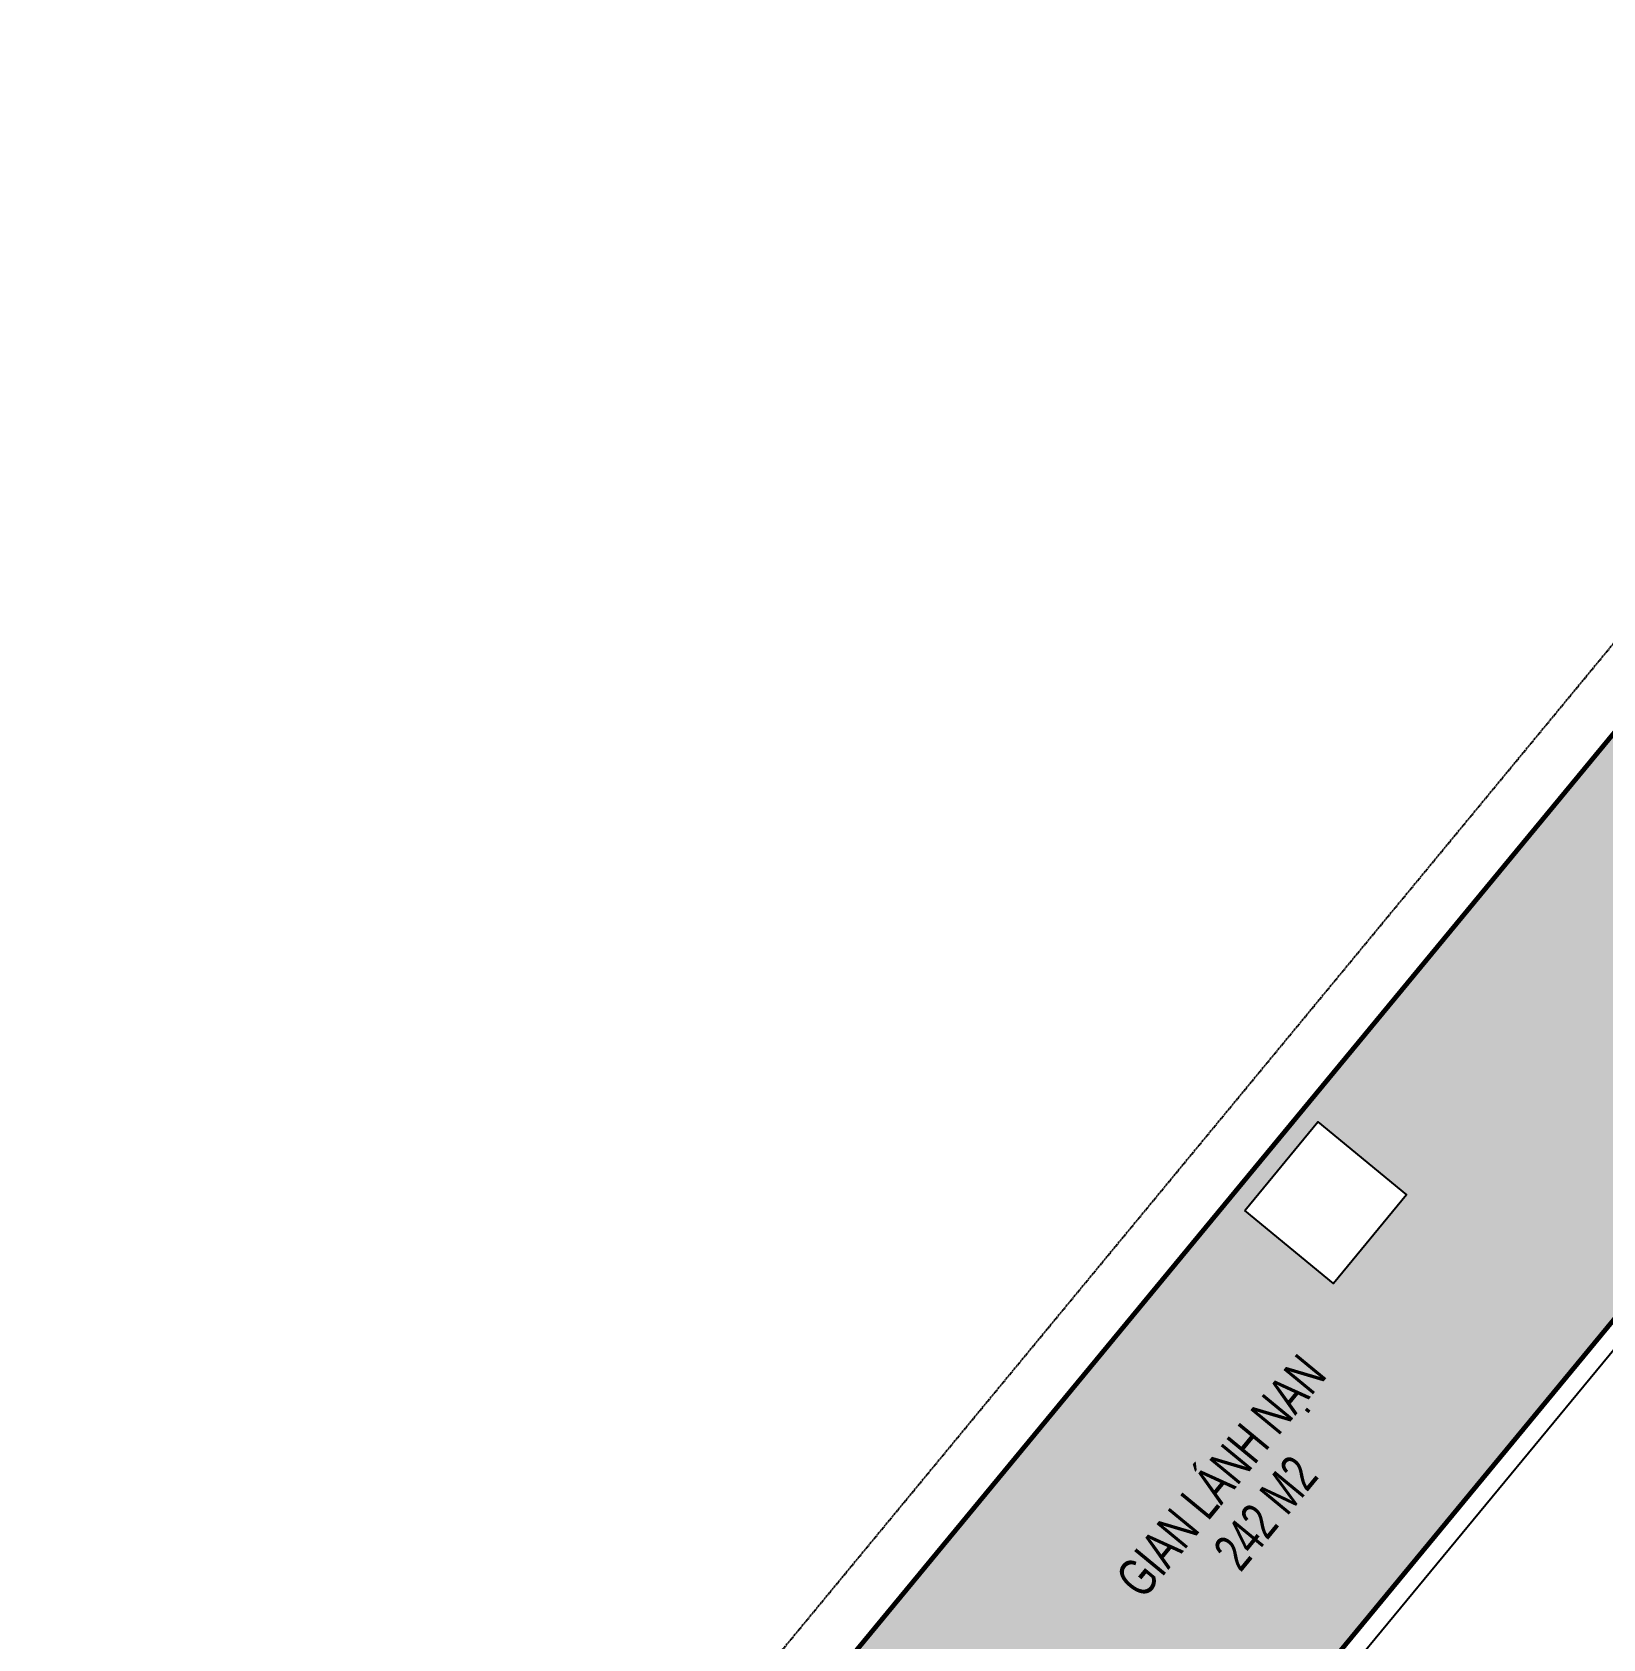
# Model space of a CAD drawing. Header units: millimetres. Extents: x -1307397 to 11565522512, y -626897 to 1138105.
# Drawn here: x 112939 to 129352, y 124568 to 141353 of the extents above; entities that cross this region are included whole.
import ezdxf
from ezdxf.enums import TextEntityAlignment as Align

# ---------------------------------------------------------------- set-up
doc = ezdxf.new("R2010")
doc.units = ezdxf.units.MM
doc.header["$MEASUREMENT"] = 0
doc.linetypes.add('HIDDEN', pattern=[0.375, 0.25, -0.125])
doc.linetypes.add('Xref_NT1+NT2_MBDV Cot vach_220729$0$CENTERX2', pattern=[4, 2.5, -0.5, 0.5, -0.5])
for name, color, linetype in [('KT-Net manh', 139, 'Continuous'), ('KT-Tuong', 1, 'Continuous'), ('Xref_NT1+NT2_MBDV Cot vach_220729$0$ccu12-Thay', 7, 'Continuous'), ('Xref_NT1+NT2_MBDV Cot vach_220729$0$KT-Text', 7, 'Continuous'), ('Xref_NT1+NT2_MBDV Cot vach_220729$0$KT-Tuong', 1, 'Continuous')]:
    doc.layers.add(name, color=color, linetype=linetype)
doc.styles.add('Xref_NT1+NT2_MBDV Cot vach_220729$0$Arial', font='arial.ttf', dxfattribs={"width": 0.7})

msp = doc.modelspace()

# ---------------------------------------------------------------- hatches: boundary and pattern name
at = {"layer": 'KT-Net manh'}
h = msp.add_hatch(dxfattribs=at)
h.set_pattern_fill('AR-PARQ1', color=256, scale=100)
h.paths.add_polyline_path([(143936.7, 145425.2), (147098, 142814.4), (148053.2, 143971), (146823.5, 144986.6, 0.1724037), (143573.6, 146574.1, 0.1504914), (140472.7, 145930.4, 0.0904889), (137346.9, 143556.8, -0.00073), (135496.4, 141329.5), (109788.2, 110206.8), (109945.9, 110076.6), (110073.2, 110230.8), (112000.9, 108638.9), (111873.5, 108484.7), (115651.9, 105364.3), (121128.1, 111995.4), (126872.3, 107251.7), (128145.8, 108793.8), (119548.5, 115893.7)])
h.paths.add_polyline_path([(114912.7, 116090.8), (115676.8, 117016.1), (116602.1, 116252), (115837.9, 115326.7)], flags=16)
h.paths.add_polyline_path([(121441.5, 122112), (121696.2, 122420.4), (123623.8, 120828.5), (123369.1, 120520.1)], flags=16)
h.paths.add_polyline_path([(125610.4, 129044.5), (126374.5, 129969.8), (127299.8, 129205.7), (126535.6, 128280.4)], flags=16)
h.paths.add_polyline_path([(131213.9, 135829.8), (131468.6, 136138.3), (133396.3, 134546.3), (133141.6, 134237.9)], flags=16)
h.paths.add_polyline_path([(139253, 143288.2), (139507.7, 143596.6), (140818.1, 142514.5), (140563.4, 142206.2)], flags=16)

# ---------------------------------------------------------------- linework, layer by layer
at = {"layer": 'KT-Net manh', "color": 3, "linetype": 'Xref_NT1+NT2_MBDV Cot vach_220729$0$CENTERX2', "ltscale": 2, "const_width": 50}
msp.add_lwpolyline([(135496.4, 141329.5, 0.00073), (137346.9, 143556.8, -0.0904889), (140472.7, 145930.4, -0.1504914), (143573.6, 146574.1, -0.1724037), (146823.5, 144986.6), (148053.2, 143971), (147098, 142814.4), (143936.7, 145425.2), (119548.5, 115893.7), (128145.8, 108793.8), (126872.3, 107251.7), (121128.1, 111995.4), (115651.9, 105364.3), (111873.5, 108484.7), (112000.9, 108638.9), (110073.2, 110230.8), (109945.9, 110076.6), (109788.2, 110206.8), (135496.4, 141329.5)], format="xyb", dxfattribs=at)
at = {"layer": 'KT-Tuong'}
for p, q in [((137314.3, 137406.2, 0), (119548.5, 115893.7, 0)), ((137341.2, 137124.6, 0), (119830.1, 115920.6, 0))]:
    msp.add_line(p, q, dxfattribs=at)
at = {"layer": 'KT-Tuong', "elevation": 0}
msp.add_lwpolyline([(125610.4, 129044.5), (126374.5, 129969.8), (127299.8, 129205.7), (126535.6, 128280.4)], close=True, dxfattribs=at)
at = {"layer": 'Xref_NT1+NT2_MBDV Cot vach_220729$0$ccu12-Thay', "linetype": 'HIDDEN', "ltscale": 25, "elevation": 0}
for points in [[(162996.7, 126324.4, 0.3330783), (161252.8, 133849.2), (146983.5, 145633.4, 0.2778331), (141179.7, 146895.9, 0.0637996), (138762.1, 145599.3, 0.0539039), (136894.3, 143951), (134430.8, 140981.5), (108982.7, 110175.2, 0.0725017), (108048.9, 108230.6, 0.0502925), (105291.8, 95848.4, 0.0222997), (104880.2, 90369.8, 0.4964024), (111391.6, 86124.1), (120034.5, 89408.7, 0.0812642), (123947.8, 91853.6), (130528.7, 99822.5), (132693.7, 102444.1), (144663.1, 116943, -0.4142136), (145224.7, 116996.5), (153400.5, 110244.6, 0.4147016), (157065.1, 110597.2), (161772.3, 116297.1)], [(162447.7, 126566.5, 0.3329429), (160868.5, 133388.5), (146585.8, 145183.7, 0.2782647), (141383.2, 146331.4, 0.0635543), (139109.5, 145110.1, 0.0536127), (137346.9, 143556.8), (134893, 140598.9), (109464.4, 109816.3, 0.0716282), (108620.2, 108046.9, 0.0503129), (105887.6, 95777.4, 0.0221705), (105480.9, 90383, 0.4938342), (111184.1, 86687.1), (119812, 89966, 0.0802095), (123516.1, 92273.2), (130066.1, 100204.5), (132231.1, 102826.1), (144200.4, 117325, -0.4142136), (145606.7, 117459.1), (153782.5, 110707.2, 0.41477), (156602.1, 110978.9), (161309.6, 116679.2)]]:
    msp.add_lwpolyline(points, format="xyb", dxfattribs=at)
at = {"layer": 'Xref_NT1+NT2_MBDV Cot vach_220729$0$KT-Tuong', "elevation": 0}
msp.add_lwpolyline([(162616.1, 126954.5, 0.3175049), (160864.6, 133391.7), (146140.8, 145561.3, 0.275766), (140912, 146142, 0.1026973), (137343, 143560, 0.0029591), (135492.5, 141332.7), (134889.1, 140602.1), (109460.5, 109819.4, 0.0716282), (108616.3, 108050.1, 0.0503129), (105883.8, 95780.6, 0.0221705), (105477, 90386.2, 0.4938342), (111180.2, 86690.2), (119808.1, 89969.2, 0.0802095), (123512.2, 92276.3), (130062.3, 100207.7), (132227.3, 102829.3), (144196.5, 117328.1, -0.4142136), (145602.9, 117462.3), (153778.7, 110710.4, 0.41477), (156598.2, 110982), (161305.8, 116682.3)], format="xyb", dxfattribs=at)

# ---------------------------------------------------------------- texts
at = {"layer": 'Xref_NT1+NT2_MBDV Cot vach_220729$0$KT-Text', "extrusion": (-2.19091e-07, -4.39378e-08, 1), "style": 'Xref_NT1+NT2_MBDV Cot vach_220729$0$Arial', "oblique": 360, "width": 0.7}
for s, p in [('GIAN LÁNH NẠN', (125514.6, 126141.8, 0)), ('242 M2', (125980.1, 125757.4, 0))]:
    msp.add_text(s, height=400, rotation=50.51659, dxfattribs=at).set_placement(p, align=Align.CENTER)

doc.saveas('drawing.dxf')
